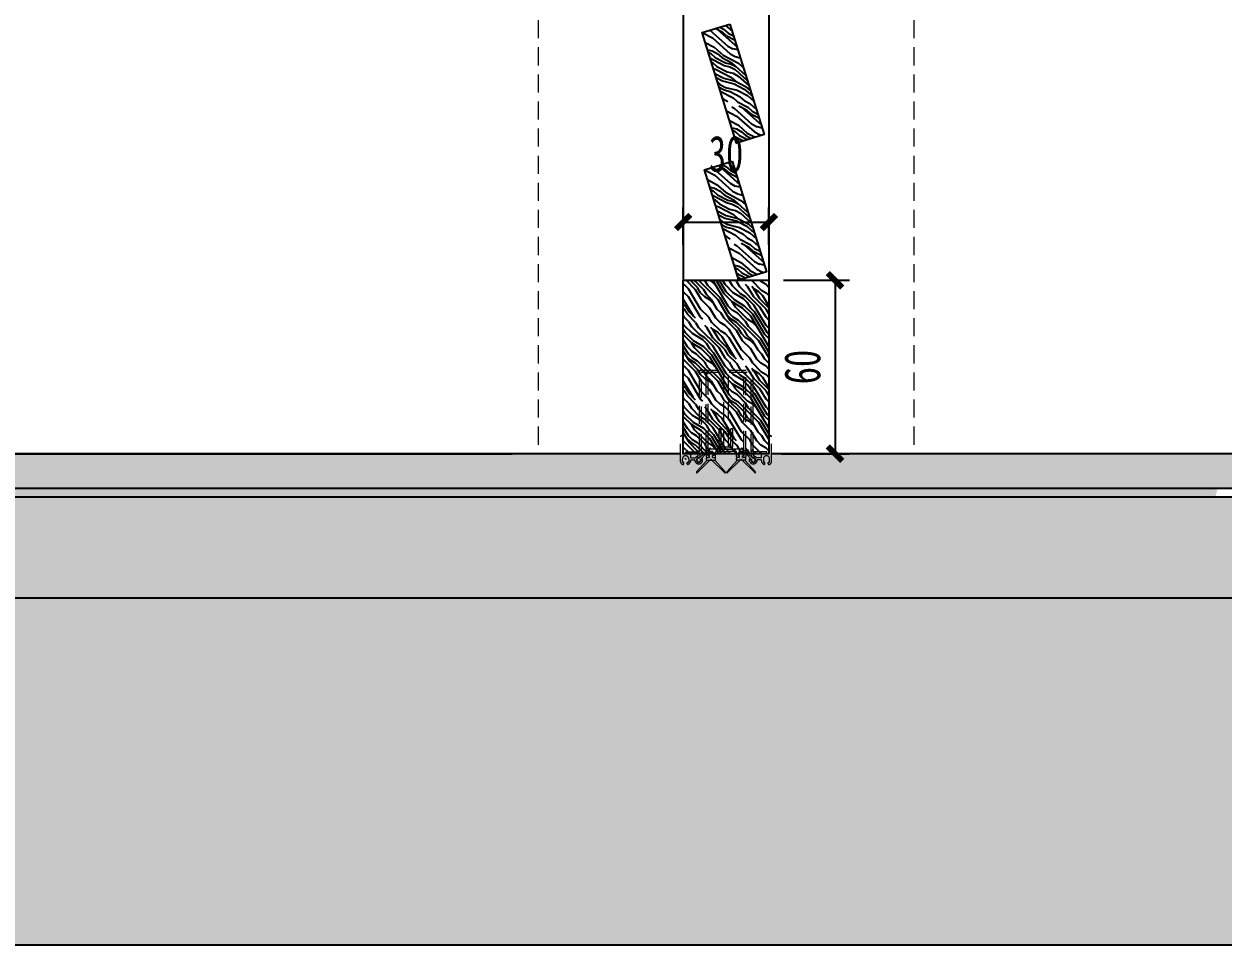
# Model space of a CAD drawing. Header units: millimetres. Extents: x 3111864 to 3154170, y -3068724 to -3044687.
# Drawn here: x 3125732.3 to 3126147.2, y -3066408.7 to -3066090 of the extents above; entities that cross this region are included whole.
import ezdxf

# ---------------------------------------------------------------- set-up
doc = ezdxf.new("R2010")
doc.units = ezdxf.units.MM
doc.header["$LTSCALE"] = 500
doc.header["$MEASUREMENT"] = 0
doc.header["$PDMODE"] = 2
doc.linetypes.add('$0$HIDDEN', pattern=[0.375, 0.25, -0.125])
doc.layers.get('0').update_dxf_attribs({"linetype": 'CONTINUOUS'})
doc.layers.get('DEFPOINTS').update_dxf_attribs({"linetype": 'CONTINUOUS'})
for name, color, linetype in [('0-bh(填充)', 251, 'CONTINUOUS'), ('4-Norm(立面正常)', 134, 'CONTINUOUS'), ('4-Wide(立面宽线)', 4, 'CONTINUOUS'), ('A-土建墙（含管井、立管）', 6, 'CONTINUOUS'), ('D-造型粗线', 4, 'CONTINUOUS'), ('I-1050', 1, 'CONTINUOUS'), ('P-门', 2, 'CONTINUOUS'), ('W-尺寸', 5, 'CONTINUOUS')]:
    doc.layers.add(name, color=color, linetype=linetype)
doc.styles.add('DIM', font='SimSun.ttf', dxfattribs={"width": 0.7})
doc.dimstyles.new('00-5', dxfattribs={"dimscale": 5, "dimtxt": 2.5, "dimasz": 1, "dimexe": 1, "dimexo": 1, "dimgap": 1, "dimtad": 1, "dimdec": 0, "dimzin": 0, "dimdsep": 46, "dimtxsty": 'DIM', "dimblk": 'ARCHTICK', "dimcen": 0, "dimclrd": 5, "dimclre": 5, "dimclrt": 35, "dimadec": 0, "dimazin": 0, "dimtfac": 0.5, "dimtdec": 0, "dimtix": 1, "dimtmove": 2, "dimatfit": 2, "dimldrblk": 'A', "dimfxl": 0, "dimtolj": 1, "dimtzin": 0, "dimlwd": -1, "dimlwe": -1, "dimarcsym": 0})

# ---------------------------------------------------------------- blocks, each defined once
blk = doc.blocks.new('_ArchTick')
at = {"color": 0, "linetype": 'ByBlock', "const_width": 0.4}
blk.add_lwpolyline([(-0.5, -0.5), (0.5, 0.5)], dxfattribs=at)
blk = doc.blocks.new('*D1474')
at = {"layer": 'DEFPOINTS', "color": 0, "ltscale": 100}
for p in [(3125990.08, -3066178.72, 0), (3125989.39, -3066238.72, 0), (3126012.96, -3066238.72)]:
    blk.add_point(p, dxfattribs=at)
at = {"layer": 'W-尺寸', "color": 5, "ltscale": 100}
for p, q in [((3125995.08, -3066178.72), (3126017.96, -3066178.72)), ((3126012.96, -3066178.72), (3126012.96, -3066238.72)), ((3125994.39, -3066238.72), (3126017.96, -3066238.72))]:
    blk.add_line(p, q, dxfattribs=at)
at = {"layer": 'W-尺寸', "color": 5, "ltscale": 100, "xscale": 5, "yscale": 5, "zscale": 5}
for p, rotation in [((3126012.96, -3066178.72), 90), ((3126012.96, -3066238.72), 270)]:
    blk.add_blockref('_ArchTick', p, dxfattribs=dict(at, rotation=rotation))
at = {"layer": 'W-尺寸', "color": 35, "ltscale": 100, "insert": (3126001.71, -3066208.72), "char_height": 12.5, "attachment_point": 5, "rotation": 90, "style": 'DIM'}
blk.add_mtext('\\A1;60', dxfattribs=at)
blk = doc.blocks.new('A')
for p, q in [((-1.435, 1.148), (-1.09, 1.437)), ((-1.435, 1.148), (-0.369, 0)), ((-1.09, 1.437), (0, 0)), ((-0.369, 0), (-2.127, 0)), ((-1.435, -1.148), (-0.369, 0)), ((-1.09, -1.437), (0, 0)), ((-1.435, -1.148), (-1.09, -1.437))]:
    blk.add_line(p, q)
for points in [[(-1.435, 1.148), (-1.09, 1.437), (-0.369, 0), (0, 0)], [(-1.435, -1.148), (-1.09, -1.437), (-0.369, 0), (0, 0)]]:
    blk.add_solid(points)
blk = doc.blocks.new('*D1475')
at = {"color": 5, "ltscale": 100}
for p, q in [((3125960.42, -3066166.41), (3125960.42, -3066153.56)), ((3125990.08, -3066166.41), (3125990.08, -3066153.56)), ((3125960.42, -3066158.56), (3125990.08, -3066158.56))]:
    blk.add_line(p, q, dxfattribs=at)
at = {"layer": 'DEFPOINTS', "color": 0, "ltscale": 100}
for p in [(3125990.08, -3066158.56), (3125960.42, -3066171.41, 0), (3125990.08, -3066171.41, 0)]:
    blk.add_point(p, dxfattribs=at)
at = {"color": 5, "ltscale": 100, "xscale": 5, "yscale": 5, "zscale": 5, "rotation": 180}
blk.add_blockref('_ArchTick', (3125960.42, -3066158.56), dxfattribs=at)
at = {"color": 5, "ltscale": 100, "xscale": 5, "yscale": 5, "zscale": 5}
blk.add_blockref('_ArchTick', (3125990.08, -3066158.56), dxfattribs=at)
at = {"color": 35, "ltscale": 100, "insert": (3125975.25, -3066135.03), "char_height": 12.5, "attachment_point": 5, "style": 'DIM'}
blk.add_mtext('\\A1;30', dxfattribs=at)

msp = doc.modelspace()

# ---------------------------------------------------------------- hatches: boundary and pattern name
at = {"ltscale": 100}
h = msp.add_hatch(dxfattribs=at)
h.set_pattern_fill('FB木纹中SC300', color=251, scale=5, angle=-27.73552, style=0, pattern_type=2)
h.set_pattern_definition([(332.264, (3125966.977, -3066093.026), (9.308, 17.702), [4, -6, 2, -8]), (332.264, (3125979.6, -3066099.099), (9.308, 17.702), [4, -16]), (332.264, (3125978.296, -3066097.283), (9.308, 17.702), [2, -18]), (332.264, (3125968.793, -3066091.721), (9.308, 17.702), [1, -14, 1, -4]), (332.264, (3125975.454, -3066094.094), (9.308, 17.702), [4, -6, 1, -9]), (332.264, (3125971.26, -3066091.324), (9.308, 17.702), [3, -17]), (332.264, (3125975.92, -3066093.209), (9.308, 17.702), [6, -14]), (332.264, (3125970.841, -3066089.974), (9.308, 17.702), [4, -16]), (332.264, (3125978.155, -3066093.254), (9.308, 17.702), [10, -10]), (332.264, (3125973.31, -3066089.577), (9.308, 17.702), [2, -6, 4, -8]), (332.264, (3125985.934, -3066095.65), (9.308, 17.702), [4, -16]), (332.264, (3125982.626, -3066093.346), (9.308, 17.702), [2, -18]), (332.264, (3125979.318, -3066091.042), (9.308, 17.702), [2, -18]), (332.264, (3125970.7, -3066085.945), (9.308, 17.702), [4, -16]), (332.264, (3125979.784, -3066090.156), (9.308, 17.702), [4, -16]), (332.264, (3125980.249, -3066089.271), (9.308, 17.702), [4, -4, 4, -8]), (332.264, (3125977.174, -3066086.525), (9.308, 17.702), [2, -10, 4, -4]), (332.264, (3125980.947, -3066087.944), (9.308, 17.702), [6, -14]), (332.264, (3125981.412, -3066087.059), (9.308, 17.702), [4, -16]), (332.264, (3125974.564, -3066082.893), (9.308, 17.702), [6, -8, 2, -4]), (332.264, (3125975.03, -3066082.008), (9.308, 17.702), [10, -10]), (332.264, (3125985.884, -3066087.15), (9.308, 17.702), [2, -18]), (332.264, (3125980.806, -3066083.915), (9.308, 17.702), [4, -16]), (332.264, (3125977.498, -3066081.61), (9.308, 17.702), [2, -8, 2, -8]), (332.264, (3125975.96, -3066080.238), (9.308, 17.702), [2, -6, 4, -8]), (332.264, (3125979.734, -3066081.657), (9.308, 17.702), [2, -10, 2, -6]), (332.264, (3125983.507, -3066083.076), (9.308, 17.702), [6, -14]), (332.264, (3125976.891, -3066078.467), (9.308, 17.702), [4, -16]), (332.264, (3125985.975, -3066082.679), (9.308, 17.702), [2, -18]), (332.264, (3125989.748, -3066084.098), (9.308, 17.702), [2, -18]), (346.3, (3125980.066, -3066098.2137), (17.7021, -9.3078), [2.06, -80.402]), (346.301, (3125983.9307, -3066095.1615), (17.7021, -9.3078), [2.06, -80.402]), (346.301, (3125987.745, -3066083.6095), (17.7021, -9.3078), [2.06, -80.402]), (346.301, (3125978.944, -3066087.4554), (17.7021, -9.3078), [2.06, -80.402]), (346.301, (3125983.8807, -3066086.6617), (17.7021, -9.3078), [2.06, -80.402]), (346.301, (3125984.953, -3066088.92), (17.7021, -9.3078), [2.06, -80.402]), (346.301, (3125977.7307, -3066081.1683), (17.7021, -9.3078), [2.06, -80.402]), (346.301, (3125984.346, -3066085.7766), (17.7021, -9.3078), [2.06, -80.402]), (346.301, (3125984.396, -3066094.2764), (17.7021, -9.3078), [4.12, -78.342]), (346.301, (3125983.324, -3066092.018), (17.7021, -9.3078), [4.12, -78.342]), (346.301, (3125983.7894, -3066091.133), (17.7021, -9.3078), [4.12, -78.342]), (138.228, (3125975.4537, -3066094.0937), (-17.7021, 9.3078), [2.06, -4.12, 2.06, -74.2221]), (138.228, (3125973.3094, -3066089.577), (-17.7021, 9.3078), [2.06, -80.402]), (138.228, (3125977.498, -3066081.611), (-17.7021, 9.3078), [4.12, -78.342]), (166.3, (3125979.601, -3066099.099), (-17.7021, 9.3078), [2.06, -80.402]), (318.228, (3125983.1413, -3066100.9604), (17.7021, -9.3078), [2.06, -80.402]), (318.228, (3125981.0884, -3066091.9723), (17.7021, -9.3078), [2.06, -80.402]), (318.228, (3125986.2577, -3066090.736), (17.7021, -9.3078), [2.06, -80.402]), (318.228, (3125979.875, -3066085.685), (17.7021, -9.3078), [2.06, -80.402]), (318.228, (3125979.268, -3066082.5417), (17.7021, -9.3078), [2.06, -80.402]), (318.228, (3125981.504, -3066082.5873), (17.7021, -9.3078), [2.06, -80.402]), (318.228, (3125979.875, -3066085.685), (17.7021, -9.3078), [2.06, -80.402]), (318.228, (3125986.5817, -3066085.822), (17.7021, -9.3078), [8.24, -74.222]), (318.228, (3125969.6777, -3066092.1865), (17.7021, -9.3078), [8.24, -74.222]), (318.228, (3125972.146, -3066091.7896), (17.7021, -9.3078), [8.24, -74.222]), (318.228, (3125974.3816, -3066091.8353), (17.7021, -9.3078), [2.06, -4.12, 4.12, -72.1621]), (318.228, (3125975.0796, -3066090.5076), (17.7021, -9.3078), [4.12, -4.12, 4.12, -70.1021]), (318.228, (3125974.24, -3066087.8066), (17.7021, -9.3078), [8.24, -74.222]), (318.228, (3125973.168, -3066085.548), (17.7021, -9.3078), [8.24, -74.222]), (318.228, (3125973.6335, -3066084.663), (17.7021, -9.3078), [8.24, -74.222]), (318.228, (3125988.8173, -3066085.868), (17.7021, -9.3078), [2.06, -80.402]), (318.228, (3125991.5183, -3066085.0285), (17.7021, -9.3078), [4.12, -78.342]), (318.228, (3125980.4316, -3066080.329), (17.7021, -9.3078), [4.12, -78.342]), (318.228, (3125970.517, -3066094.8875), (17.7021, -9.3078), [8.24, -74.222]), (318.228, (3125987.654, -3066088.0807), (17.7021, -9.3078), [6.18, -76.282]), (318.228, (3125988.726, -3066090.339), (17.7021, -9.3078), [12.36, -70.102])])
h.paths.add_polyline_path([(3125978.848, -3066131.224), (3125988.397, -3066128.256), (3125976.526, -3066090.058), (3125966.977, -3066093.026)])
h = msp.add_hatch(dxfattribs=at)
h.set_pattern_fill('FB木纹中SC300', color=251, scale=5, angle=-27.73552, style=0, pattern_type=2)
h.set_pattern_definition([(332.264, (3125967.802, -3066140.518), (9.308, 17.702), [4, -6, 2, -8]), (332.264, (3125980.426, -3066146.59), (9.308, 17.702), [4, -16]), (332.264, (3125979.12, -3066144.775), (9.308, 17.702), [2, -18]), (332.264, (3125969.617, -3066139.213), (9.308, 17.702), [1, -14, 1, -4]), (332.264, (3125976.279, -3066141.586), (9.308, 17.702), [4, -6, 1, -9]), (332.264, (3125972.086, -3066138.816), (9.308, 17.702), [3, -17]), (332.264, (3125976.744, -3066140.7), (9.308, 17.702), [6, -14]), (332.264, (3125971.666, -3066137.466), (9.308, 17.702), [4, -16]), (332.264, (3125978.98, -3066140.746), (9.308, 17.702), [10, -10]), (332.264, (3125974.134, -3066137.069), (9.308, 17.702), [2, -6, 4, -8]), (332.264, (3125986.759, -3066143.142), (9.308, 17.702), [4, -16]), (332.264, (3125983.45, -3066140.837), (9.308, 17.702), [2, -18]), (332.264, (3125980.143, -3066138.533), (9.308, 17.702), [2, -18]), (332.264, (3125971.525, -3066133.437), (9.308, 17.702), [4, -16]), (332.264, (3125980.608, -3066137.648), (9.308, 17.702), [4, -16]), (332.264, (3125981.074, -3066136.763), (9.308, 17.702), [4, -4, 4, -8]), (332.264, (3125977.999, -3066134.016), (9.308, 17.702), [2, -10, 4, -4]), (332.264, (3125981.772, -3066135.435), (9.308, 17.702), [6, -14]), (332.264, (3125982.237, -3066134.55), (9.308, 17.702), [4, -16]), (332.264, (3125975.39, -3066130.385), (9.308, 17.702), [6, -8, 2, -4]), (332.264, (3125975.855, -3066129.5), (9.308, 17.702), [10, -10]), (332.264, (3125986.709, -3066134.642), (9.308, 17.702), [2, -18]), (332.264, (3125981.63, -3066131.407), (9.308, 17.702), [4, -16]), (332.264, (3125978.323, -3066129.103), (9.308, 17.702), [2, -8, 2, -8]), (332.264, (3125976.785, -3066127.73), (9.308, 17.702), [2, -6, 4, -8]), (332.264, (3125980.558, -3066129.148), (9.308, 17.702), [2, -10, 2, -6]), (332.264, (3125984.332, -3066130.567), (9.308, 17.702), [6, -14]), (332.264, (3125977.716, -3066125.96), (9.308, 17.702), [4, -16]), (332.264, (3125986.8, -3066130.17), (9.308, 17.702), [2, -18]), (332.264, (3125990.573, -3066131.59), (9.308, 17.702), [2, -18]), (346.3, (3125980.891, -3066145.7055), (17.7021, -9.3078), [2.06, -80.402]), (346.301, (3125984.7556, -3066142.6533), (17.7021, -9.3078), [2.06, -80.402]), (346.301, (3125988.57, -3066131.1013), (17.7021, -9.3078), [2.06, -80.402]), (346.301, (3125979.769, -3066134.9472), (17.7021, -9.3078), [2.06, -80.402]), (346.301, (3125984.7056, -3066134.1535), (17.7021, -9.3078), [2.06, -80.402]), (346.301, (3125985.7777, -3066136.412), (17.7021, -9.3078), [2.06, -80.402]), (346.301, (3125978.5555, -3066128.66), (17.7021, -9.3078), [2.06, -80.402]), (346.301, (3125985.171, -3066133.2684), (17.7021, -9.3078), [2.06, -80.402]), (346.301, (3125985.221, -3066141.768), (17.7021, -9.3078), [4.12, -78.342]), (346.301, (3125984.149, -3066139.51), (17.7021, -9.3078), [4.12, -78.342]), (346.301, (3125984.6143, -3066138.6247), (17.7021, -9.3078), [4.12, -78.342]), (138.228, (3125976.2786, -3066141.5855), (-17.7021, 9.3078), [2.06, -4.12, 2.06, -74.2221]), (138.228, (3125974.1343, -3066137.0687), (-17.7021, 9.3078), [2.06, -80.402]), (138.228, (3125978.323, -3066129.1027), (-17.7021, 9.3078), [4.12, -78.342]), (166.3, (3125980.4257, -3066146.5906), (-17.7021, 9.3078), [2.06, -80.402]), (318.228, (3125983.966, -3066148.452), (17.7021, -9.3078), [2.06, -80.402]), (318.228, (3125981.9133, -3066139.464), (17.7021, -9.3078), [2.06, -80.402]), (318.228, (3125987.0826, -3066138.228), (17.7021, -9.3078), [2.06, -80.402]), (318.228, (3125980.7, -3066133.177), (17.7021, -9.3078), [2.06, -80.402]), (318.228, (3125980.093, -3066130.0335), (17.7021, -9.3078), [2.06, -80.402]), (318.228, (3125982.3287, -3066130.079), (17.7021, -9.3078), [2.06, -80.402]), (318.228, (3125980.7, -3066133.177), (17.7021, -9.3078), [2.06, -80.402]), (318.228, (3125987.4066, -3066133.314), (17.7021, -9.3078), [8.24, -74.222]), (318.228, (3125970.5026, -3066139.6783), (17.7021, -9.3078), [8.24, -74.222]), (318.228, (3125972.971, -3066139.2814), (17.7021, -9.3078), [8.24, -74.222]), (318.228, (3125975.2065, -3066139.327), (17.7021, -9.3078), [2.06, -4.12, 4.12, -72.1621]), (318.228, (3125975.9045, -3066137.9994), (17.7021, -9.3078), [4.12, -4.12, 4.12, -70.1021]), (318.228, (3125975.065, -3066135.2984), (17.7021, -9.3078), [8.24, -74.222]), (318.228, (3125973.993, -3066133.04), (17.7021, -9.3078), [8.24, -74.222]), (318.228, (3125974.4584, -3066132.155), (17.7021, -9.3078), [8.24, -74.222]), (318.228, (3125989.642, -3066133.3597), (17.7021, -9.3078), [2.06, -80.402]), (318.228, (3125992.343, -3066132.5203), (17.7021, -9.3078), [4.12, -78.342]), (318.228, (3125981.2565, -3066127.8207), (17.7021, -9.3078), [4.12, -78.342]), (318.228, (3125971.342, -3066142.3793), (17.7021, -9.3078), [8.24, -74.222]), (318.228, (3125988.4787, -3066135.5725), (17.7021, -9.3078), [6.18, -76.282]), (318.228, (3125989.551, -3066137.831), (17.7021, -9.3078), [12.36, -70.102])])
h.paths.add_polyline_path([(3125979.673, -3066178.716), (3125989.222, -3066175.748), (3125977.351, -3066137.55), (3125967.802, -3066140.518)])
msp.add_hatch(color=251, dxfattribs=at).paths.add_polyline_path([(3127405.758, -3066288.716), (3125432.058, -3066288.716), (3125375.006, -3066408.716), (3127405.758, -3066408.716)])
at = {"layer": '0-bh(填充)', "ltscale": 100}
h = msp.add_hatch(dxfattribs=at)
h.set_pattern_fill('FB木纹中SC300', color=251, scale=5, angle=135, style=0, pattern_type=2)
h.set_pattern_definition([(135, (3126732.948, -3066276.375), (-14.14214, -14.14214), [4, -6, 2, -8]), (135, (3126722.695, -3066266.83), (-14.14214, -14.14214), [4, -16]), (135, (3126723.402, -3066268.95), (-14.14214, -14.14214), [2, -18]), (135, (3126730.827, -3066277.082), (-14.14214, -14.14214), [1, -14, 1, -4]), (135, (3126725.17, -3066272.84), (-14.14214, -14.14214), [4, -6, 1, -9]), (135, (3126728.352, -3066276.729), (-14.14214, -14.14214), [3, -17]), (135, (3126724.463, -3066273.547), (-14.14214, -14.14214), [6, -14]), (135, (3126728.352, -3066278.143), (-14.14214, -14.14214), [4, -16]), (135, (3126722.341, -3066272.84), (-14.14214, -14.14214), [10, -10]), (135, (3126725.877, -3066277.79), (-14.14214, -14.14214), [2, -6, 4, -8]), (135, (3126715.624, -3066268.244), (-14.14214, -14.14214), [4, -16]), (135, (3126718.099, -3066271.426), (-14.14214, -14.14214), [2, -18]), (135, (3126720.574, -3066274.607), (-14.14214, -14.14214), [2, -18]), (135, (3126727.291, -3066282.032), (-14.14214, -14.14214), [4, -16]), (135, (3126719.866, -3066275.315), (-14.14214, -14.14214), [4, -16]), (135, (3126719.16, -3066276.022), (-14.14214, -14.14214), [4, -4, 4, -8]), (135, (3126721.28, -3066279.557), (-14.14214, -14.14214), [2, -10, 4, -4]), (135, (3126718.099, -3066277.082), (-14.14214, -14.14214), [6, -14]), (135, (3126717.392, -3066277.79), (-14.14214, -14.14214), [4, -16]), (135, (3126722.695, -3066283.8), (-14.14214, -14.14214), [6, -8, 2, -4]), (135, (3126721.988, -3066284.507), (-14.14214, -14.14214), [10, -10]), (135, (3126713.149, -3066276.375), (-14.14214, -14.14214), [2, -18]), (135, (3126717.038, -3066280.971), (-14.14214, -14.14214), [4, -16]), (135, (3126719.513, -3066284.153), (-14.14214, -14.14214), [2, -8, 2, -8]), (135, (3126720.574, -3066285.921), (-14.14214, -14.14214), [2, -6, 4, -8]), (135, (3126717.392, -3066283.446), (-14.14214, -14.14214), [2, -10, 2, -6]), (135, (3126714.21, -3066280.971), (-14.14214, -14.14214), [6, -14]), (135, (3126719.16, -3066287.335), (-14.14214, -14.14214), [4, -16]), (135, (3126711.735, -3066280.618), (-14.14214, -14.14214), [2, -18]), (135, (3126708.553, -3066278.143), (-14.14214, -14.14214), [2, -18]), (149.03624, (3126721.9877, -3066267.5364), (-14.142136, 14.142136), [2.06, -80.4021]), (149.03624, (3126717.3916, -3066269.304), (-14.142136, 14.142136), [2.06, -80.4021]), (149.03624, (3126710.3205, -3066279.2037), (-14.142136, 14.142136), [2.06, -80.4021]), (149.03624, (3126719.8664, -3066278.143), (-14.142136, 14.142136), [2.06, -80.4021]), (149.03624, (3126714.9167, -3066277.436), (-14.142136, 14.142136), [2.06, -80.4021]), (149.03624, (3126714.563, -3066274.961), (-14.142136, 14.142136), [2.06, -80.4021]), (149.03624, (3126719.1593, -3066284.507), (-14.142136, 14.142136), [2.06, -80.4021]), (149.03624, (3126714.2096, -3066278.143), (-14.142136, 14.142136), [2.06, -80.4021]), (149.03624, (3126716.6844, -3066270.0113), (-14.142136, 14.142136), [4.12, -78.3421]), (149.03624, (3126717.038, -3066272.486), (-14.142136, 14.142136), [4.12, -78.3421]), (149.03624, (3126716.331, -3066273.1933), (-14.142136, 14.142136), [4.12, -78.3421]), (300.96376, (3126725.1697, -3066272.8397), (14.142136, -14.142136), [2.06, -4.12, 2.06, -74.2221]), (300.96376, (3126725.877, -3066277.7895), (14.142136, -14.142136), [2.06, -80.4021]), (300.96376, (3126719.513, -3066284.1534), (14.142136, -14.142136), [4.12, -78.3421]), (329.03624, (3126722.695, -3066266.8293), (14.142136, -14.142136), [2.06, -80.4021]), (120.96376, (3126719.8664, -3066264.001), (-14.142136, 14.142136), [2.06, -80.4021]), (120.96376, (3126719.1593, -3066273.1933), (-14.142136, 14.142136), [2.06, -80.4021]), (120.96376, (3126713.856, -3066272.8397), (-14.142136, 14.142136), [2.06, -80.4021]), (120.96376, (3126718.452, -3066279.557), (-14.142136, 14.142136), [2.06, -80.4021]), (120.96376, (3126718.0987, -3066282.739), (-14.142136, 14.142136), [2.06, -80.4021]), (120.96376, (3126715.9773, -3066282.032), (-14.142136, 14.142136), [2.06, -80.4021]), (120.96376, (3126718.452, -3066279.557), (-14.142136, 14.142136), [2.06, -80.4021]), (120.96376, (3126712.0883, -3066277.436), (-14.142136, 14.142136), [8.24, -74.2221]), (120.96376, (3126730.1195, -3066276.3752), (-14.142136, 14.142136), [8.24, -74.2221]), (120.96376, (3126727.6446, -3066276.0217), (-14.142136, 14.142136), [8.24, -74.2221]), (120.96376, (3126725.5233, -3066275.3146), (-14.142136, 14.142136), [2.06, -4.12, 4.12, -72.1621]), (120.96376, (3126724.4626, -3066276.3752), (-14.142136, 14.142136), [4.12, -4.12, 4.12, -70.1021]), (120.96376, (3126724.4626, -3066279.2037), (-14.142136, 14.142136), [8.24, -74.2221]), (120.96376, (3126724.816, -3066281.6786), (-14.142136, 14.142136), [8.24, -74.2221]), (120.96376, (3126724.109, -3066282.3857), (-14.142136, 14.142136), [8.24, -74.2221]), (120.96376, (3126709.967, -3066276.729), (-14.142136, 14.142136), [2.06, -80.4021]), (120.9638, (3126707.1385, -3066276.729), (-14.142138, 14.142133), [4.12, -78.3421]), (120.9638, (3126716.331, -3066284.507), (-14.142138, 14.142133), [4.12, -78.3421]), (120.96376, (3126730.1195, -3066273.547), (-14.142136, 14.142135), [8.24, -74.2221]), (120.96376, (3126711.7347, -3066274.961), (-14.142136, 14.142135), [6.18, -76.2821]), (120.96376, (3126711.381, -3066272.486), (-14.142136, 14.142135), [12.36, -70.1021])])
h.paths.add_polyline_path([(3125981.388, -3066234.079, 0.3686041), (3125979.906, -3066232.816), (3125970.591, -3066232.816, 0.3686041), (3125969.11, -3066234.079), (3125967.504, -3066238.716), (3125983.718, -3066238.716)], flags=17)
h.paths.add_polyline_path([(3125990.076, -3066178.716), (3125960.421, -3066178.716), (3125960.421, -3066238.716), (3125967.504, -3066238.716), (3125969.11, -3066234.079, -0.3686041), (3125970.591, -3066232.816), (3125979.906, -3066232.816, -0.3686041), (3125981.388, -3066234.079), (3125983.718, -3066238.716), (3125990.076, -3066238.716)])
at = {"layer": '0-bh(填充)', "ltscale": 10}
h = msp.add_hatch(dxfattribs=at)
h.set_pattern_fill('FC木纹浅SC300', color=250, scale=10, angle=45, style=0)
h.set_pattern_definition([(45, (3113634.037, -3063319.117), (4e-15, 56.56854), [2, -38]), (45, (3113611.41, -3063336.087), (4e-15, 56.56854), [4, -36]), (45, (3113628.38, -3063316.29), (4e-15, 56.56854), [2, -38]), (45, (3113608.58, -3063330.43), (4e-15, 56.56854), [2, -38]), (45, (3113624.137, -3063312.046), (4e-15, 56.56854), [2, -38]), (45, (3113607.167, -3063326.188), (4e-15, 56.56854), [2, -38]), (45, (3113621.31, -3063309.217), (4e-15, 56.56854), [2, -38]), (45, (3113602.924, -3063321.945), (4e-15, 56.56854), [2, -22, 2, -14]), (45, (3113600.096, -3063319.117), (4e-15, 56.56854), [4, -20, 2, -14]), (45, (3113594.44, -3063316.29), (4e-15, 56.56854), [2, -6, 2, -16, 2, -12]), (45, (3113590.196, -3063314.874), (4e-15, 56.56854), [2, -8, 4, -26]), (45, (3113607.167, -3063295.075), (4e-15, 56.56854), [2, -38]), (45, (3113587.368, -3063312.046), (4e-15, 56.56854), [2, -10, 2, -26]), (90, (3113611.41, -3063341.744), (-28.28427, 28.28427), [5.65684, -50.9117]), (90, (3113635.45, -3063317.703), (-28.28427, 28.28427), [11.31371, -45.25483]), (90, (3113621.31, -3063303.56), (-28.28427, 28.28427), [2.8284, -53.74014]), (90, (3113594.44, -3063324.774), (-28.28427, 28.28427), [8.48528, -48.08326]), (90, (3113618.48, -3063300.732), (-28.28427, 28.28427), [14.14214, -42.42641]), (90, (3113614.238, -3063296.49), (-28.28427, 28.28427), [8.48528, -48.08326]), (7e-15, (3113605.753, -3063299.318), (28.28427, 28.28427), [2.8284, -53.74014]), (7e-15, (3113618.48, -3063331.845), (28.28427, 28.28427), [5.65684, -50.9117]), (7e-15, (3113608.58, -3063319.117), (28.28427, 28.28427), [5.65684, -50.9117]), (7e-15, (3113622.723, -3063316.288), (28.28427, 28.28427), [5.65684, -50.9117]), (7e-15, (3113609.995, -3063306.39), (28.28427, 28.28427), [5.65684, -50.9117]), (7e-15, (3113608.58, -3063302.146), (28.28427, 28.28427), [8.48528, -48.08326]), (7e-15, (3113618.48, -3063326.188), (28.28427, 28.28427), [8.48528, -48.08326]), (7e-15, (3113621.31, -3063320.53), (28.28427, 28.28427), [8.48528, -48.08326]), (7e-15, (3113607.167, -3063314.874), (28.28427, 28.28427), [8.48528, -48.08326]), (7e-15, (3113608.58, -3063310.632), (28.28427, 28.28427), [8.48528, -48.08326]), (71.56505, (3113607.167, -3063334.673), (28.284271, 28.284271), [4.47214, -84.97058]), (71.56505, (3113629.794, -3063314.874), (28.284271, 28.284271), [17.88854, -71.55418]), (71.56505, (3113625.552, -3063310.632), (28.284271, 28.284271), [17.88854, -71.55418]), (71.56505, (3113622.723, -3063307.803), (28.284271, 28.284271), [17.88856, -26.8, 8.9444, -35.80976]), (71.56505, (3113621.309, -3063300.732), (28.284271, 28.284271), [4.47214, -84.97058]), (71.56505, (3113585.954, -3063316.288), (28.284271, 28.284271), [4.47214, -84.97058]), (71.56505, (3113608.581, -3063293.661), (28.284271, 28.284271), [8.94427, -80.49845]), (18.43495, (3113626.966, -3063326.188), (28.284271, 28.284271), [8.94427, -80.49845]), (18.43495, (3113609.995, -3063329.016), (28.284271, 28.284271), [8.94427, -80.49845]), (18.43495, (3113614.238, -3063333.259), (28.284271, 28.284271), [4.47214, -84.97045]), (18.43495, (3113608.581, -3063324.774), (28.284271, 28.284271), [13.41641, -76.02631]), (18.43495, (3113614.238, -3063319.117), (28.284271, 28.284271), [8.94427, -80.49845]), (18.43495, (3113615.652, -3063314.874), (28.284271, 28.284271), [8.94427, -80.49845]), (18.43495, (3113604.338, -3063320.531), (28.284271, 28.284271), [4.47214, -84.97045]), (18.43495, (3113602.924, -3063316.288), (28.284271, 28.284271), [4.47214, -84.97045]), (18.43495, (3113608.581, -3063299.318), (28.284271, 28.284271), [4.47214, -84.97045]), (18.43495, (3113617.066, -3063310.632), (28.284271, 28.284271), [4.47214, -84.97045]), (18.43495, (3113595.853, -3063314.874), (28.284271, 28.284271), [13.41641, -76.02631]), (18.43495, (3113591.61, -3063313.46), (28.284271, 28.284271), [8.94427, -80.49845]), (18.43495, (3113615.652, -3063306.389), (28.284271, 28.284271), [4.472, -40.248, 4.472, -40.25072]), (18.43495, (3113601.51, -3063309.217), (28.284271, 28.284271), [8.94427, -80.49845]), (18.43495, (3113600.096, -3063304.975), (28.284271, 28.284271), [8.94427, -80.49845]), (18.43495, (3113588.782, -3063310.632), (28.284271, 28.284271), [8.94427, -80.49845]), (18.43495, (3113597.267, -3063302.146), (28.284271, 28.284271), [8.94427, -80.49845])])
h.paths.add_polyline_path([(3125480.763, -3066238.716), (3125482.755, -3066250.716), (3126510.868, -3066250.716), (3126509.103, -3066238.716)])
at = {"layer": '0-bh(填充)'}
h = msp.add_hatch(dxfattribs=at)
h.set_pattern_fill('ANSI38', color=250, style=0)
h.set_pattern_definition([(45, (3101616.1208, -3149828.6633), (-2.24506403, 2.24506403), []), (135, (3101616.1208, -3149828.6633), (-6.73519209, 2.24506403), [7.9375, -4.7625])])
h.paths.add_polyline_path([(3125494.722, -3066250.716), (3125491.002, -3066253.716), (3126144.597, -3066253.716), (3126145.346, -3066250.716)])
h = msp.add_hatch(dxfattribs=at)
h.set_pattern_fill('AR-CONC', color=250, scale=6, style=0)
h.set_pattern_definition([(50, (2953804.662, -2935414.313), (10.93108014, -0.95634513), [1.143, -12.573]), (355, (2953804.662, -2935414.313), (-2.11456956, 11.4633986), [0.9144, -10.0584]), (100.451, (2953805.573, -2935414.393), (8.8165501, 10.50700127), [0.9714, -10.6854]), (46.1842, (2953804.662, -2935411.265), (16.26474245, -2.5225397), [1.7145, -18.8595]), (96.6356, (2953806.018, -2935411.475), (14.2442541, 14.8455334), [1.4571, -16.0281]), (351.184, (2953804.662, -2935411.265), (14.2442763, 14.8455071), [1.3716, -15.0876]), (21, (2953806.186, -2935412.027), (9.0968928, -6.1359311), [1.143, -12.573]), (326, (2953806.186, -2935412.027), (3.7081217, 11.05127797), [0.9144, -10.0584]), (71.4514, (2953806.944, -2935412.538), (12.80498945, 4.91537146), [0.9714, -10.6854]), (37.5, (2953804.662, -2935414.313), (0.185316195, 5.07330233), [0, -9.93648, 0, -10.2108, 0, -10.0965]), (7.5, (2953804.662, -2935414.313), (4.00917975, 6.01083449), [0, -5.82168, 0, -9.70788, 0, -3.8481]), (327.5, (2953801.2636, -2935414.313), (8.13543571, -0.34372464), [0, -3.81, 0, -11.8872, 0, -15.7734]), (317.5, (2953799.7396, -2935414.313), (8.88775088, 1.52558946), [0, -4.953, 0, -7.89432, 0, -11.2014])])
h.paths.add_polyline_path([(3126398.624, -3066288.716), (3126150.704, -3066279.604), (3126440.145, -3066288.716), (3126506.96, -3066288.716), (3126506.96, -3066270.046), (3126507.666, -3066253.716), (3125477.775, -3066253.716), (3125470.472, -3066288.716)])

# ---------------------------------------------------------------- linework, layer by layer
at = {"color": 146, "ltscale": 100, "elevation": 0}
for points in [[(3125960.421, -3063900.616), (3125960.421, -3066178.716)], [(3125990.076, -3063900.616), (3125990.076, -3066178.716)]]:
    msp.add_lwpolyline(points, dxfattribs=at)
at = {"color": 1, "ltscale": 100, "elevation": 0}
for points in [[(3125976.526, -3066090.058), (3125988.397, -3066128.256), (3125978.848, -3066131.224), (3125966.977, -3066093.026)], [(3125977.351, -3066137.55), (3125989.222, -3066175.748), (3125979.673, -3066178.716), (3125967.802, -3066140.518)]]:
    msp.add_lwpolyline(points, close=True, dxfattribs=at)
at = {"layer": '4-Norm(立面正常)', "color": 134}
for p, q in [((3125907.763, -3066250.716, 0), (3125391.313, -3066250.716, 0)), ((3126527.082, -3066250.716, 0), (3125907.763, -3066250.716, 0)), ((3125907.763, -3066253.716, 0), (3125391.313, -3066253.716, 0)), ((3126527.082, -3066253.716, 0), (3125907.763, -3066253.716, 0))]:
    msp.add_line(p, q, dxfattribs=at)
at = {"layer": '4-Wide(立面宽线)', "color": 4}
for p, q in [((3125391.313, -3066238.716, 0), (3125901.263, -3066238.716, 0)), ((3125959.525, -3066238.716, 0), (3125912.763, -3066238.716, 0)), ((3126544.13, -3066238.716, 0), (3125990.972, -3066238.716, 0))]:
    msp.add_line(p, q, dxfattribs=at)
at = {"layer": 'A-土建墙（含管井、立管）', "color": 6}
for p, q in [((3127040.021, -3066288.716, 0), (3125317.35, -3066288.716, 0)), ((3127040.021, -3066408.716, 0), (3125317.35, -3066408.716, 0))]:
    msp.add_line(p, q, dxfattribs=at)
at = {"layer": 'D-造型粗线', "ltscale": 0.15}
msp.add_line((3125959.525, -3066238.716, 0), (3125317.35, -3066238.716, 0), dxfattribs=at)
at = {"layer": 'I-1050', "linetype": '$0$HIDDEN', "lineweight": 5, "ltscale": 0.05}
for p, q in [((3125966.081, -3066237.811, 0), (3125966.081, -3066210.233, 0)), ((3125966.533, -3066209.781, 0), (3125984.19, -3066209.781, 0)), ((3125966.759, -3066238.037, 0), (3125966.759, -3066210.685, 0)), ((3125966.985, -3066210.459, 0), (3125983.512, -3066210.459, 0)), ((3125968.341, -3066237.156, 0), (3125968.341, -3066211.024, 0)), ((3125968.545, -3066211.024, 0), (3125968.861, -3066211.024, 0)), ((3125968.703, -3066210.866, 0), (3125968.703, -3066211.182, 0)), ((3125969.065, -3066237.066, 0), (3125969.065, -3066211.024, 0)), ((3125974.445, -3066236.433, 0), (3125974.445, -3066210.459, 0)), ((3125976.052, -3066236.433, 0), (3125976.052, -3066210.459, 0)), ((3125981.432, -3066237.066, 0), (3125981.432, -3066211.048, 0)), ((3125981.635, -3066211.048, 0), (3125981.952, -3066211.048, 0)), ((3125981.794, -3066210.89, 0), (3125981.794, -3066211.206, 0)), ((3125982.155, -3066237.18, 0), (3125982.155, -3066211.048, 0)), ((3125983.964, -3066238.037, 0), (3125983.964, -3066210.911, 0)), ((3125984.643, -3066237.585, 0), (3125984.643, -3066210.233, 0)), ((3125972.872, -3066235.981, 0), (3125972.872, -3066230.139, 0)), ((3125973.595, -3066230.139, 0), (3125972.872, -3066230.139, 0)), ((3125973.595, -3066235.981, 0), (3125973.595, -3066230.139, 0)), ((3125976.902, -3066235.981, 0), (3125976.902, -3066230.139, 0)), ((3125977.626, -3066230.139, 0), (3125976.902, -3066230.139, 0)), ((3125977.626, -3066235.981, 0), (3125977.626, -3066230.139, 0)), ((3125959.525, -3066241.521, 0), (3125959.525, -3066232.819, 0)), ((3125960.249, -3066238.605, 0), (3125960.249, -3066232.819, 0)), ((3125990.249, -3066238.605, 0), (3125990.249, -3066232.819, 0)), ((3125990.972, -3066241.521, 0), (3125990.972, -3066232.819, 0)), ((3125960.41, -3066238.716, 0), (3125961.153, -3066238.716, 0)), ((3125961.153, -3066238.716, 0), (3125962.477, -3066238.716, 0)), ((3125961.249, -3066238.716, 0), (3125989.249, -3066238.716, 0)), ((3125961.334, -3066238.716, 0), (3125961.334, -3066238.037, 0)), ((3125961.334, -3066238.037, 0), (3125965.855, -3066238.037, 0)), ((3125961.334, -3066238.716, 0), (3125966.081, -3066238.716, 0)), ((3125963.02, -3066240.097, 0), (3125963.02, -3066239.258, 0)), ((3125963.02, -3066240.097, 0), (3125964.625, -3066240.097, 0)), ((3125965.65, -3066239.407, 0), (3125965.65, -3066238.888, 0)), ((3125965.823, -3066238.716, 0), (3125966.136, -3066238.716, 0)), ((3125969.618, -3066236.841, 0), (3125966.005, -3066240.291, 0)), ((3125966.021, -3066240.042, 0), (3125966.264, -3066239.799, 0)), ((3125966.317, -3066239.671, 0), (3125966.317, -3066238.896, 0)), ((3125969.862, -3066237.085, 0), (3125966.411, -3066240.697, 0)), ((3125968.341, -3066237.156, 0), (3125968.341, -3066239.688, 0)), ((3125968.439, -3066240.861, 0), (3125968.439, -3066240.216, 0)), ((3125968.574, -3066240.081, 0), (3125969.366, -3066240.081, 0)), ((3125968.703, -3066240.05, 0), (3125969.369, -3066240.05, 0)), ((3125968.959, -3066239.236, 0), (3125968.959, -3066238.784, 0)), ((3125969.049, -3066239.326, 0), (3125969.369, -3066239.326, 0)), ((3125969.072, -3066239.222, 0), (3125969.072, -3066238.951, 0)), ((3125972.636, -3066237.156, 0), (3125969.155, -3066237.156, 0)), ((3125969.162, -3066239.312, 0), (3125969.366, -3066239.312, 0)), ((3125969.459, -3066239.959, 0), (3125969.459, -3066239.417, 0)), ((3125969.501, -3066239.945, 0), (3125969.501, -3066239.448, 0)), ((3125969.772, -3066237.97, 0), (3125970.27, -3066237.97, 0)), ((3125969.976, -3066238.046, 0), (3125970.066, -3066238.046, 0)), ((3125970.157, -3066238.046, 0), (3125970.021, -3066238.046, 0)), ((3125970.541, -3066239.945, 0), (3125970.541, -3066239.448, 0)), ((3125970.583, -3066239.959, 0), (3125970.583, -3066239.417, 0)), ((3125970.993, -3066239.326, 0), (3125970.673, -3066239.326, 0)), ((3125970.673, -3066240.05, 0), (3125971.294, -3066240.05, 0)), ((3125970.88, -3066239.312, 0), (3125970.677, -3066239.312, 0)), ((3125970.677, -3066240.081, 0), (3125971.468, -3066240.081, 0)), ((3125970.97, -3066239.222, 0), (3125970.97, -3066238.951, 0)), ((3125971.084, -3066239.236, 0), (3125971.084, -3066238.784, 0)), ((3125971.603, -3066240.861, 0), (3125971.603, -3066240.216, 0)), ((3125971.656, -3066239.688, 0), (3125971.656, -3066238.06, 0)), ((3125974.897, -3066237.97, 0), (3125971.746, -3066237.97, 0)), ((3125972.184, -3066237.156, 0), (3125978.313, -3066237.156, 0)), ((3125972.184, -3066237.156, 0), (3125972.184, -3066237.97, 0)), ((3125976.45, -3066236.433, 0), (3125974.047, -3066236.433, 0)), ((3125976.45, -3066237.156, 0), (3125974.047, -3066237.156, 0)), ((3125974.445, -3066237.97, 0), (3125976.636, -3066237.97, 0)), ((3125978.751, -3066237.97, 0), (3125975.6, -3066237.97, 0)), ((3125981.342, -3066237.156, 0), (3125977.861, -3066237.156, 0)), ((3125978.313, -3066237.156, 0), (3125978.313, -3066237.97, 0)), ((3125978.841, -3066239.712, 0), (3125978.841, -3066238.06, 0)), ((3125978.894, -3066240.861, 0), (3125978.894, -3066240.216, 0)), ((3125979.821, -3066240.081, 0), (3125979.03, -3066240.081, 0)), ((3125979.824, -3066240.073, 0), (3125979.203, -3066240.073, 0)), ((3125979.413, -3066239.259, 0), (3125979.413, -3066238.807, 0)), ((3125979.504, -3066239.35, 0), (3125979.824, -3066239.35, 0)), ((3125979.527, -3066239.222, 0), (3125979.527, -3066238.951, 0)), ((3125979.617, -3066239.312, 0), (3125979.821, -3066239.312, 0)), ((3125979.914, -3066239.983, 0), (3125979.914, -3066239.44, 0)), ((3125979.956, -3066239.945, 0), (3125979.956, -3066239.448, 0)), ((3125980.724, -3066237.994, 0), (3125980.227, -3066237.994, 0)), ((3125980.341, -3066238.046, 0), (3125980.476, -3066238.046, 0)), ((3125980.521, -3066238.046, 0), (3125980.431, -3066238.046, 0)), ((3125980.636, -3066237.085, 0), (3125984.086, -3066240.697, 0)), ((3125980.879, -3066236.841, 0), (3125984.492, -3066240.291, 0)), ((3125980.996, -3066239.945, 0), (3125980.996, -3066239.448, 0)), ((3125981.037, -3066239.983, 0), (3125981.037, -3066239.44, 0)), ((3125981.448, -3066239.35, 0), (3125981.128, -3066239.35, 0)), ((3125981.794, -3066240.073, 0), (3125981.128, -3066240.073, 0)), ((3125981.335, -3066239.312, 0), (3125981.132, -3066239.312, 0)), ((3125981.923, -3066240.081, 0), (3125981.132, -3066240.081, 0)), ((3125981.426, -3066239.222, 0), (3125981.426, -3066238.951, 0)), ((3125981.538, -3066239.259, 0), (3125981.538, -3066238.807, 0)), ((3125982.059, -3066240.861, 0), (3125982.059, -3066240.216, 0)), ((3125982.155, -3066237.18, 0), (3125982.155, -3066239.712, 0)), ((3125984.18, -3066239.671, 0), (3125984.18, -3066238.896, 0)), ((3125984.476, -3066240.042, 0), (3125984.233, -3066239.799, 0)), ((3125984.675, -3066238.716, 0), (3125984.361, -3066238.716, 0)), ((3125989.39, -3066238.716, 0), (3125984.643, -3066238.716, 0)), ((3125984.847, -3066239.407, 0), (3125984.847, -3066238.888, 0)), ((3125989.39, -3066238.037, 0), (3125985.095, -3066238.037, 0)), ((3125987.477, -3066240.097, 0), (3125985.872, -3066240.097, 0)), ((3125987.477, -3066240.097, 0), (3125987.477, -3066239.258, 0)), ((3125989.344, -3066238.716, 0), (3125988.02, -3066238.716, 0)), ((3125990.088, -3066238.716, 0), (3125989.344, -3066238.716, 0)), ((3125989.39, -3066238.716, 0), (3125989.39, -3066238.037, 0)), ((3125990.088, -3066238.716, 0), (3125990.249, -3066238.605, 0)), ((3125960.158, -3066241.436, 0), (3125960.158, -3066240.558, 0)), ((3125960.43, -3066241.707, 0), (3125960.565, -3066241.707, 0)), ((3125960.656, -3066242.242, 0), (3125960.656, -3066241.797, 0)), ((3125961.469, -3066240.517, 0), (3125961.017, -3066240.517, 0)), ((3125961.243, -3066240.29, 0), (3125961.243, -3066240.743, 0)), ((3125961.831, -3066242.233, 0), (3125961.831, -3066241.797, 0)), ((3125961.921, -3066241.707, 0), (3125962.057, -3066241.707, 0)), ((3125962.328, -3066240.603, 0), (3125962.328, -3066241.436, 0)), ((3125963.21, -3066240.809, 0), (3125964.276, -3066240.809, 0)), ((3125968.591, -3066241.092, 0), (3125965.054, -3066245.02, 0)), ((3125969.767, -3066240.849, 0), (3125965.298, -3066245.265, 0)), ((3125966.661, -3066240.681, 0), (3125966.92, -3066240.422, 0)), ((3125967.074, -3066240.901, 0), (3125967.074, -3066240.486, 0)), ((3125967.074, -3066241.359, 0), (3125967.074, -3066240.531, 0)), ((3125968.545, -3066240.994, 0), (3125971.497, -3066240.994, 0)), ((3125970.275, -3066240.849, 0), (3125974.745, -3066245.265, 0)), ((3125971.451, -3066241.092, 0), (3125974.988, -3066245.02, 0)), ((3125979.046, -3066241.092, 0), (3125975.51, -3066245.02, 0)), ((3125980.222, -3066240.849, 0), (3125975.753, -3066245.265, 0)), ((3125981.953, -3066240.994, 0), (3125979, -3066240.994, 0)), ((3125980.73, -3066240.849, 0), (3125985.2, -3066245.265, 0)), ((3125981.906, -3066241.092, 0), (3125985.443, -3066245.02, 0)), ((3125983.423, -3066240.901, 0), (3125983.423, -3066240.486, 0)), ((3125983.423, -3066241.359, 0), (3125983.423, -3066240.531, 0)), ((3125983.837, -3066240.681, 0), (3125983.577, -3066240.422, 0)), ((3125987.469, -3066240.809, 0), (3125986.049, -3066240.809, 0)), ((3125988.169, -3066240.603, 0), (3125988.169, -3066241.436, 0)), ((3125988.576, -3066241.707, 0), (3125988.44, -3066241.707, 0)), ((3125988.666, -3066242.233, 0), (3125988.666, -3066241.797, 0)), ((3125989.842, -3066242.242, 0), (3125989.842, -3066241.797, 0)), ((3125990.068, -3066241.707, 0), (3125989.932, -3066241.707, 0)), ((3125990.339, -3066241.436, 0), (3125990.339, -3066240.558, 0))]:
    msp.add_line(p, q, dxfattribs=at)
at = {"layer": 'I-1050', "color": 146, "linetype": '$0$HIDDEN', "lineweight": 5, "ltscale": 0.05, "elevation": 0}
for points in [[(3125910.249, -3063838.716), (3125910.249, -3066238.716)], [(3126040.249, -3063838.716), (3126040.249, -3066238.716)]]:
    msp.add_lwpolyline(points, dxfattribs=at)
at = {"layer": 'I-1050', "linetype": '$0$HIDDEN', "lineweight": 5, "ltscale": 0.05}
for centre, radius, start, end in [((3125966.533, -3066210.233, 0), 0.452, 90, 180), ((3125966.985, -3066210.685, 0), 0.226, 90, 180), ((3125968.703, -3066211.024, 0), 0.362, 0, 180), ((3125981.794, -3066211.048, 0), 0.362, 0, 180), ((3125983.512, -3066210.911, 0), 0.452, 0, 90), ((3125984.19, -3066210.233, 0), 0.452, 0, 90), ((3125959.887, -3066232.823, 0), 0.362, 0, 180), ((3125974.047, -3066235.981, 0), 1.175, 180, 270), ((3125974.047, -3066235.981, 0), 0.452, 180, 270), ((3125976.45, -3066235.981, 0), 1.175, 270, 0), ((3125976.45, -3066235.981, 0), 0.452, 270, 0), ((3125990.61, -3066232.823, 0), 0.362, 0, 180), ((3125961.243, -3066240.517, 0), 1.089, 355.41878, 184.58122), ((3125960.41, -3066238.543, 0), 0.172, 200.95553, 270), ((3125962.477, -3066239.258, 0), 0.543, 0, 90), ((3125964.625, -3066239.925, 0), 0.172, 270, 320.3228), ((3125965.802, -3066240.901, 0), 1.356, 102.20559, 140.3228), ((3125965.802, -3066240.901, 0), 0.814, 84.27384, 5.72616), ((3125965.802, -3066240.901, 0), 0.643, 71.51477, 18.48523), ((3125965.478, -3066239.407, 0), 0.172, 282.20559, 0), ((3125965.823, -3066238.888, 0), 0.172, 90, 180), ((3125965.855, -3066237.811, 0), 0.226, 270, 0), ((3125965.9, -3066239.92, 0), 0.172, 264.27384, 315), ((3125966.081, -3066238.037, 0), 0.678, 270, 0), ((3125966.136, -3066238.896, 0), 0.181, 0, 90), ((3125966.136, -3066239.671, 0), 0.181, 315, 0), ((3125968.703, -3066239.688, 0), 0.362, 180, 270), ((3125968.574, -3066240.216, 0), 0.136, 90, 180), ((3125969.772, -3066238.784, 0), 0.814, 90, 180), ((3125969.049, -3066239.236, 0), 0.0904, 180, 270), ((3125969.155, -3066237.066, 0), 0.0904, 180, 270), ((3125969.976, -3066238.951, 0), 0.904, 90, 180), ((3125969.162, -3066239.222, 0), 0.0904, 180, 270), ((3125969.366, -3066239.448, 0), 0.136, 0, 90), ((3125969.366, -3066239.945, 0), 0.136, 270, 0), ((3125969.369, -3066239.417, 0), 0.0904, 0, 90), ((3125969.369, -3066239.959, 0), 0.0904, 270, 0), ((3125969.74, -3066236.963, 0), 0.172, 315, 135), ((3125970.066, -3066238.951, 0), 0.904, 0, 90), ((3125970.27, -3066238.784, 0), 0.814, 0, 90), ((3125970.677, -3066239.448, 0), 0.136, 90, 180), ((3125970.677, -3066239.945, 0), 0.136, 180, 270), ((3125970.673, -3066239.417, 0), 0.0904, 90, 180), ((3125970.673, -3066239.959, 0), 0.0904, 180, 270), ((3125970.88, -3066239.222, 0), 0.0904, 270, 0), ((3125970.993, -3066239.236, 0), 0.0904, 270, 0), ((3125971.294, -3066239.688, 0), 0.362, 270, 0), ((3125971.468, -3066240.216, 0), 0.136, 0, 90), ((3125971.746, -3066238.06, 0), 0.0904, 90, 180), ((3125978.751, -3066238.06, 0), 0.0904, 0, 90), ((3125979.203, -3066239.712, 0), 0.362, 180, 270), ((3125979.03, -3066240.216, 0), 0.136, 90, 180), ((3125980.227, -3066238.807, 0), 0.814, 90, 180), ((3125979.504, -3066239.259, 0), 0.0904, 180, 270), ((3125980.431, -3066238.951, 0), 0.904, 90, 180), ((3125979.617, -3066239.222, 0), 0.0904, 180, 270), ((3125979.821, -3066239.448, 0), 0.136, 0, 90), ((3125979.821, -3066239.945, 0), 0.136, 270, 0), ((3125979.824, -3066239.44, 0), 0.0904, 0, 90), ((3125979.824, -3066239.983, 0), 0.0904, 270, 0), ((3125980.521, -3066238.951, 0), 0.904, 0, 90), ((3125980.758, -3066236.963, 0), 0.172, 45, 225), ((3125980.724, -3066238.807, 0), 0.814, 0, 90), ((3125981.132, -3066239.448, 0), 0.136, 90, 180), ((3125981.132, -3066239.945, 0), 0.136, 180, 270), ((3125981.128, -3066239.44, 0), 0.0904, 90, 180), ((3125981.128, -3066239.983, 0), 0.0904, 180, 270), ((3125981.335, -3066239.222, 0), 0.0904, 270, 0), ((3125981.342, -3066237.066, 0), 0.0904, 270, 0), ((3125981.448, -3066239.259, 0), 0.0904, 270, 0), ((3125981.794, -3066239.712, 0), 0.362, 270, 0), ((3125981.923, -3066240.216, 0), 0.136, 0, 90), ((3125984.696, -3066240.901, 0), 0.814, 174.27384, 95.72616), ((3125984.643, -3066238.037, 0), 0.678, 180, 270), ((3125984.696, -3066240.901, 0), 0.643, 161.51477, 108.48523), ((3125984.361, -3066238.896, 0), 0.181, 90, 180), ((3125984.361, -3066239.671, 0), 0.181, 180, 225), ((3125984.597, -3066239.92, 0), 0.172, 225, 275.72616), ((3125985.095, -3066237.585, 0), 0.452, 180, 270), ((3125984.675, -3066238.888, 0), 0.172, 0, 90), ((3125985.019, -3066239.407, 0), 0.172, 180, 257.79441), ((3125984.696, -3066240.901, 0), 1.356, 39.6772, 77.79441), ((3125985.872, -3066239.925, 0), 0.172, 219.6772, 270), ((3125988.02, -3066239.258, 0), 0.543, 90, 180), ((3125989.254, -3066240.517, 0), 1.089, 355.41878, 184.58122), ((3125990.088, -3066238.543, 0), 0.172, 270, 339.04447), ((3125960.421, -3066241.521, 0), 0.896, 180, 274.97293), ((3125960.43, -3066241.436, 0), 0.271, 180, 270), ((3125960.484, -3066242.242, 0), 0.172, 274.97293, 0), ((3125960.565, -3066241.797, 0), 0.0904, 0, 90), ((3125961.921, -3066241.797, 0), 0.0904, 90, 180), ((3125962.003, -3066242.233, 0), 0.172, 180, 290.91008), ((3125962.057, -3066241.436, 0), 0.271, 270, 0), ((3125961.524, -3066240.979, 0), 1.515, 290.91008, 359.93856), ((3125963.21, -3066240.981, 0), 0.172, 90, 179.93856), ((3125964.276, -3066240.981, 0), 0.172, 2.99838, 90), ((3125965.802, -3066240.901, 0), 1.356, 182.99838, 339.77352), ((3125966.782, -3066240.803, 0), 0.172, 135, 185.72616), ((3125966.984, -3066240.486, 0), 0.0904, 0, 135), ((3125968.574, -3066240.861, 0), 0.136, 180, 257.39304), ((3125968.547, -3066241.053, 0), 0.0588, 318, 90), ((3125970.021, -3066241.106, 0), 0.362, 45.343, 134.657), ((3125971.495, -3066241.053, 0), 0.0588, 90, 222), ((3125971.468, -3066240.861, 0), 0.136, 282.60696, 0), ((3125979.03, -3066240.861, 0), 0.136, 180, 257.39304), ((3125979.003, -3066241.053, 0), 0.0588, 318, 90), ((3125980.476, -3066241.106, 0), 0.362, 45.343, 134.657), ((3125981.95, -3066241.053, 0), 0.0588, 90, 222), ((3125981.923, -3066240.861, 0), 0.136, 282.60696, 0), ((3125983.514, -3066240.486, 0), 0.0904, 45, 180), ((3125984.696, -3066240.901, 0), 1.356, 200.22648, 357.00162), ((3125983.715, -3066240.803, 0), 0.172, 354.27384, 45), ((3125986.222, -3066240.981, 0), 0.172, 90, 177.00162), ((3125987.287, -3066240.981, 0), 0.172, 0.06144, 90), ((3125988.974, -3066240.979, 0), 1.515, 180.06144, 249.08992), ((3125988.44, -3066241.436, 0), 0.271, 180, 270), ((3125988.494, -3066242.233, 0), 0.172, 249.08992, 0), ((3125988.576, -3066241.797, 0), 0.0904, 0, 90), ((3125989.932, -3066241.797, 0), 0.0904, 90, 180), ((3125990.014, -3066242.242, 0), 0.172, 180, 265.02707), ((3125990.076, -3066241.521, 0), 0.896, 265.02707, 0), ((3125990.068, -3066241.436, 0), 0.271, 270, 0), ((3125965.176, -3066245.142, 0), 0.173, 135, 314.657), ((3125974.866, -3066245.142, 0), 0.173, 225.343, 45), ((3125975.632, -3066245.142, 0), 0.173, 135, 314.657), ((3125985.321, -3066245.142, 0), 0.173, 225.343, 45)]:
    msp.add_arc(centre, radius, start, end, dxfattribs=at)
at = {"layer": 'P-门', "elevation": 0}
msp.add_lwpolyline([(3125990.076, -3066238.716), (3125960.421, -3066238.716), (3125960.421, -3066178.716), (3125990.076, -3066178.716)], close=True, dxfattribs=at)
for points in [[(3125967.504, -3066238.716), (3125960.421, -3066238.716)], [(3125990.076, -3066238.716), (3125983.718, -3066238.716)]]:
    msp.add_lwpolyline(points, dxfattribs=at)

# ---------------------------------------------------------------- dimensions: what is measured, and where the dimension line sits
at = {"color": 251, "ltscale": 100}
dim = msp.add_linear_dim(base=(3125990.076, -3066158.555), p1=(3125960.421, -3066171.412, 0), p2=(3125990.076, -3066171.412, 0), dimstyle='00-5', dxfattribs=at)
dim.commit()
dim.dimension.update_dxf_attribs({"geometry": '*D1475', "text_midpoint": (3125975.249, -3066135.025), "dimtype": 160})
at = {"layer": 'W-尺寸', "color": 251, "ltscale": 100}
dim = msp.add_linear_dim(base=(3126012.964, -3066238.716), p1=(3125990.076, -3066178.716, 0), p2=(3125989.39, -3066238.716, 0), angle=90, dimstyle='00-5', dxfattribs=at)
dim.commit()
dim.dimension.update_dxf_attribs({"geometry": '*D1474', "text_midpoint": (3126001.714, -3066208.716)})

doc.saveas('drawing.dxf')
